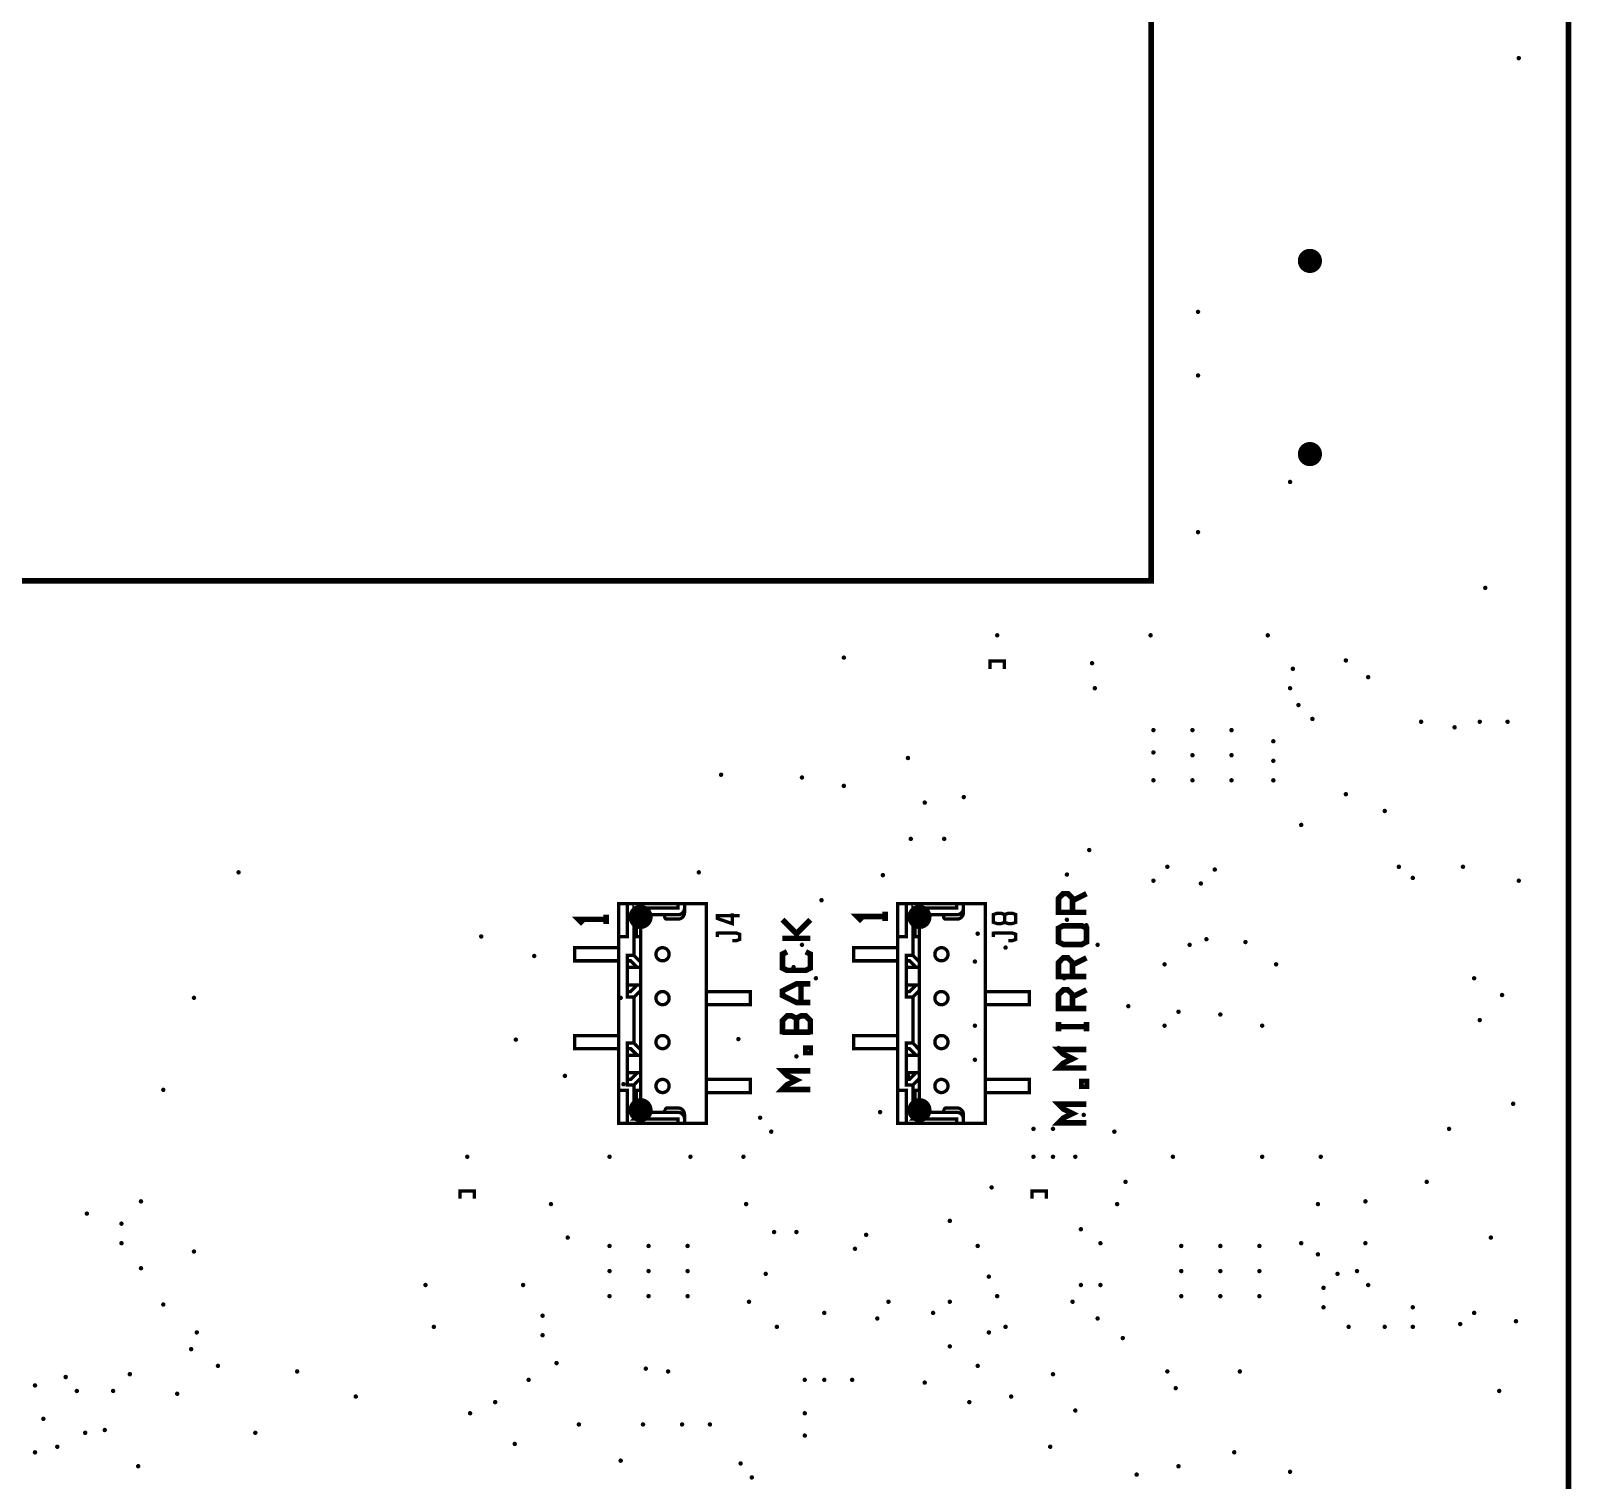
# Model space of a CAD drawing. Extents: x -3 to 440, y 331 to 583.
# Drawn here: x 369.8 to 440, y 390.8 to 456.8 of the extents above; entities that cross this region are included whole.
import ezdxf

# ---------------------------------------------------------------- set-up
doc = ezdxf.new("R2010")
doc.units = 0
doc.header["$MEASUREMENT"] = 0
doc.layers.get('0').update_dxf_attribs({"linetype": 'CONTINUOUS'})
for name, color, linetype in [('22-303-0_ASB', 7, 'CONTINUOUS'), ('22-303-0_DRL', 1, 'CONTINUOUS'), ('THRUHOLE_NPT', 7, 'CONTINUOUS'), ('THRUHOLE_TAP', 1, 'CONTINUOUS')]:
    doc.layers.add(name, color=color, linetype=linetype)

# ---------------------------------------------------------------- blocks, each defined once
blk = doc.blocks.new('ROUND_28')
at = {"const_width": 0.54991}
blk.add_lwpolyline([(-0.274954, 0, 1), (0.274954, 0, 1)], format="xyb", close=True, dxfattribs=at)
blk = doc.blocks.new('ROUND_115')
at = {"const_width": 0.10033}
blk.add_lwpolyline([(-0.050164, 0, 1), (0.050164, 0, 1)], format="xyb", close=True, dxfattribs=at)
blk = doc.blocks.new('ROUND_116')
at = {"const_width": 0.10033}
blk.add_lwpolyline([(-0.050164, 0, 1), (0.050164, 0, 1)], format="xyb", close=True, dxfattribs=at)
blk = doc.blocks.new('ROUND_117')
at = {"const_width": 0.10033}
blk.add_lwpolyline([(-0.050164, 0, 1), (0.050164, 0, 1)], format="xyb", close=True, dxfattribs=at)
blk = doc.blocks.new('ROUND_108')
at = {"const_width": 0.10033}
blk.add_lwpolyline([(-0.050164, 0, 1), (0.050164, 0, 1)], format="xyb", close=True, dxfattribs=at)

msp = doc.modelspace()

# ---------------------------------------------------------------- linework, layer by layer
at = {"layer": '22-303-0_ASB'}
for points, const_width in [([(319.334, 582.606), (319.334, 572.606), (314.333, 572.606), (314.333, 582.606), (299.835, 582.606), (299.835, 342.606), (439.834, 342.606), (439.834, 582.606), (319.334, 582.606)], 0.254), ([(413.5, 427.711), (413.5, 428.062), (414.15, 428.062), (414.15, 427.711)], 0.152), ([(417.254, 416.622), (417.254, 417.257), (417.043, 417.47), (416.83, 417.47), (416.619, 417.257), (416.619, 416.622), (417.889, 416.622)], 0.254), ([(417.254, 417.153), (417.889, 417.47)], 0.254), ([(396.024, 416.518), (396.024, 416.093)], 0.254), ([(396.586, 417.013), (396.985, 417.013), (396.985, 415.512), (396.586, 415.512), (396.586, 417.013)], 0.152), ([(396.985, 417.013), (399.286, 417.013)], 0.152), ([(399.286, 416.512), (397.584, 416.512), (397.386, 416.512), (397.386, 415.512), (397.584, 415.512), (397.584, 416.512), (397.284, 416.812), (397.284, 414.661), (396.985, 414.661), (396.985, 412.761), (397.284, 412.761), (397.584, 413.061), (397.584, 410.361), (397.584, 410.112), (397.584, 409.312), (397.584, 409.063), (397.584, 408.511), (397.584, 407.511), (397.284, 407.211), (399.286, 407.211), (399.286, 407.013), (399.586, 407.013), (399.586, 407.211)], 0.152), ([(399.586, 417.013), (399.286, 417.013), (399.286, 416.812), (397.284, 416.812)], 0.152), ([(399.586, 416.812), (399.586, 417.013), (400.584, 417.013), (400.584, 407.013), (399.586, 407.013)], 0.152), ([(399.586, 416.612), (399.586, 416.812)], 0.152), ([(401.76, 416.581), (401.76, 416.106), (401.082, 416.342), (401.082, 416.462), (402.098, 416.462)], 0.152), ([(408.724, 416.645), (408.724, 416.22)], 0.254), ([(409.286, 417.013), (409.685, 417.013), (409.685, 415.512), (409.286, 415.512), (409.286, 417.013)], 0.152), ([(409.685, 417.013), (411.986, 417.013)], 0.152), ([(411.986, 416.512), (410.284, 416.512), (410.086, 416.512), (410.086, 415.512), (410.284, 415.512), (410.284, 416.512), (409.984, 416.812), (409.984, 414.661), (409.685, 414.661), (409.685, 412.761), (409.984, 412.761), (410.284, 413.061), (410.284, 410.361), (410.284, 410.112), (410.284, 409.312), (410.284, 409.063), (410.284, 408.511), (410.284, 407.511), (409.984, 407.211), (411.986, 407.211), (411.986, 407.013), (412.286, 407.013), (412.286, 407.211)], 0.152), ([(412.286, 417.013), (411.986, 417.013), (411.986, 416.812), (409.984, 416.812)], 0.152), ([(412.286, 416.812), (412.286, 417.013), (413.284, 417.013), (413.284, 407.013), (412.286, 407.013)], 0.152), ([(412.286, 416.612), (412.286, 416.812)], 0.152), ([(414.163, 416.52), (413.995, 416.581), (413.825, 416.581), (413.655, 416.52), (413.655, 416.164), (413.825, 416.106), (413.995, 416.106), (414.163, 416.164), (414.163, 416.52), (414.333, 416.581), (414.503, 416.581), (414.671, 416.52), (414.671, 416.164), (414.503, 416.106), (414.333, 416.106), (414.163, 416.164)], 0.152), ([(396.024, 416.304), (394.754, 416.304), (394.965, 416.093)], 0.254), ([(398.684, 416.512), (398.684, 416.411)], 0.152), ([(398.785, 416.312), (399.286, 416.312)], 0.152), ([(405.316, 416.284), (404.681, 415.649), (404.046, 416.284)], 0.254), ([(408.724, 416.431), (407.454, 416.431), (407.665, 416.22)], 0.254), ([(411.384, 416.512), (411.384, 416.411)], 0.152), ([(411.485, 416.312), (411.986, 416.312)], 0.152), ([(417.889, 415.268), (417.678, 415.161), (416.83, 415.161), (416.619, 415.268), (416.619, 415.903), (416.83, 416.01), (417.678, 416.01), (417.889, 415.903), (417.889, 415.268)], 0.254), ([(396.586, 415.512), (396.586, 408.511)], 0.152), ([(397.584, 414.361), (397.584, 415.512)], 0.152), ([(401.082, 415.743), (401.082, 415.504)], 0.152), ([(401.76, 415.326), (401.93, 415.326), (402.098, 415.387), (402.098, 415.623), (401.93, 415.682), (401.082, 415.682)], 0.152), ([(404.046, 415.438), (405.316, 415.438)], 0.254), ([(409.286, 415.512), (409.286, 408.511)], 0.152), ([(410.284, 414.361), (410.284, 415.512)], 0.152), ([(413.655, 415.743), (413.655, 415.504)], 0.152), ([(414.333, 415.326), (414.503, 415.326), (414.671, 415.387), (414.671, 415.623), (414.503, 415.682), (413.655, 415.682)], 0.152), ([(396.586, 414.412), (394.584, 414.412), (394.584, 414.712), (394.584, 415.011), (396.586, 415.011)], 0.152), ([(397.284, 414.661), (397.584, 414.361), (397.584, 414.112)], 0.152), ([(405.105, 414.823), (405.316, 414.717), (405.316, 414.082), (405.105, 413.978), (404.257, 413.978), (404.046, 414.082), (404.046, 414.717), (404.257, 414.823)], 0.254), ([(409.286, 414.412), (407.284, 414.412), (407.284, 414.712), (407.284, 415.011), (409.286, 415.011)], 0.152), ([(409.984, 414.661), (410.284, 414.361), (410.284, 414.112)], 0.152), ([(417.254, 413.701), (417.254, 414.336), (417.043, 414.549), (416.83, 414.549), (416.619, 414.336), (416.619, 413.701), (417.889, 413.701)], 0.254), ([(417.254, 414.232), (417.889, 414.549)], 0.254), ([(396.985, 414.412), (397.134, 414.412), (397.434, 414.112), (397.584, 414.112), (397.584, 413.312)], 0.152), ([(397.434, 414.112), (396.985, 414.112)], 0.152), ([(409.685, 414.412), (409.834, 414.412), (410.134, 414.112), (410.284, 414.112), (410.284, 413.312)], 0.152), ([(410.134, 414.112), (409.685, 414.112)], 0.152), ([(396.985, 413.012), (397.134, 413.012), (397.434, 413.312), (397.584, 413.312), (397.584, 413.061)], 0.152), ([(396.985, 413.312), (397.434, 413.312)], 0.152), ([(405.316, 413.363), (404.681, 413.363), (404.046, 413.045), (404.046, 412.835), (404.681, 412.517), (405.316, 412.517)], 0.254), ([(404.892, 413.363), (404.892, 412.517)], 0.254), ([(409.685, 413.012), (409.834, 413.012), (410.134, 413.312), (410.284, 413.312), (410.284, 413.061)], 0.152), ([(409.685, 413.312), (410.134, 413.312)], 0.152), ([(417.254, 412.24), (417.254, 412.875), (417.043, 413.089), (416.83, 413.089), (416.619, 412.875), (416.619, 412.24), (417.889, 412.24)], 0.254), ([(417.254, 412.771), (417.889, 413.089)], 0.254), ([(397.284, 412.761), (397.284, 410.663), (396.985, 410.663), (396.985, 408.76), (397.284, 408.76), (397.284, 407.211)], 0.152), ([(400.584, 413.012), (402.585, 413.012), (402.585, 412.713), (402.585, 412.413), (400.584, 412.413)], 0.152), ([(409.984, 412.761), (409.984, 410.663), (409.685, 410.663), (409.685, 408.76), (409.984, 408.76), (409.984, 407.211)], 0.152), ([(413.284, 413.012), (415.285, 413.012), (415.285, 412.713), (415.285, 412.413), (413.284, 412.413)], 0.152), ([(404.681, 411.161), (404.681, 411.796), (404.47, 411.902), (404.257, 411.902), (404.046, 411.692), (404.046, 411.057)], 0.254), ([(405.316, 411.057), (405.316, 411.692), (405.105, 411.902), (404.892, 411.902), (404.681, 411.796)], 0.254), ([(416.619, 411.628), (416.619, 411.204)], 0.254), ([(417.889, 411.628), (417.889, 411.204)], 0.254), ([(396.586, 411.011), (394.584, 411.011), (394.584, 410.711), (394.584, 410.411), (396.586, 410.411)], 0.152), ([(405.316, 411.161), (404.046, 411.161)], 0.254), ([(409.286, 411.011), (407.284, 411.011), (407.284, 410.711), (407.284, 410.411), (409.286, 410.411)], 0.152), ([(417.889, 411.415), (416.619, 411.415)], 0.254), ([(397.434, 410.112), (397.134, 410.411), (396.985, 410.411)], 0.152), ([(397.584, 410.361), (397.284, 410.663)], 0.152), ([(405.316, 410.231), (405.316, 410.442), (405.105, 410.442), (405.105, 410.231), (405.316, 410.231)], 0.254), ([(410.134, 410.112), (409.834, 410.411), (409.685, 410.411)], 0.152), ([(410.284, 410.361), (409.984, 410.663)], 0.152), ([(417.889, 410.378), (416.619, 410.378), (416.83, 410.168), (417.254, 409.954), (416.83, 409.743), (416.619, 409.533), (417.889, 409.533)], 0.254), ([(397.584, 410.112), (397.434, 410.112), (396.985, 410.112)], 0.152), ([(410.284, 410.112), (410.134, 410.112), (409.685, 410.112)], 0.152), ([(397.584, 409.312), (397.434, 409.312), (396.985, 409.312)], 0.152), ([(396.985, 409.012), (397.134, 409.012), (397.434, 409.312)], 0.152), ([(397.284, 408.76), (397.584, 409.063)], 0.152), ([(400.584, 409.012), (402.585, 409.012), (402.585, 408.712), (402.585, 408.412), (400.584, 408.412)], 0.152), ([(405.316, 409.406), (404.046, 409.406), (404.257, 409.192), (404.681, 408.981), (404.257, 408.771), (404.046, 408.557), (405.316, 408.557)], 0.254), ([(410.284, 409.312), (410.134, 409.312), (409.685, 409.312)], 0.152), ([(409.685, 409.012), (409.834, 409.012), (410.134, 409.312)], 0.152), ([(409.984, 408.76), (410.284, 409.063)], 0.152), ([(413.284, 409.012), (415.285, 409.012), (415.285, 408.712), (415.285, 408.412), (413.284, 408.412)], 0.152), ([(417.889, 408.707), (417.889, 408.918), (417.678, 408.918), (417.678, 408.707), (417.889, 408.707)], 0.254), ([(396.985, 407.013), (396.586, 407.013), (396.586, 408.511), (396.985, 408.511), (396.985, 407.013), (399.286, 407.013)], 0.152), ([(399.286, 407.511), (397.584, 407.511), (397.386, 407.511), (397.386, 408.511), (397.584, 408.511)], 0.152), ([(409.685, 407.013), (409.286, 407.013), (409.286, 408.511), (409.685, 408.511), (409.685, 407.013), (411.986, 407.013)], 0.152), ([(411.986, 407.511), (410.284, 407.511), (410.086, 407.511), (410.086, 408.511), (410.284, 408.511)], 0.152), ([(398.684, 407.511), (398.684, 407.612)], 0.152), ([(398.785, 407.711), (399.286, 407.711)], 0.152), ([(411.384, 407.511), (411.384, 407.612)], 0.152), ([(411.485, 407.711), (411.986, 407.711)], 0.152), ([(417.889, 407.882), (416.619, 407.882), (416.83, 407.668), (417.254, 407.457), (416.83, 407.247), (416.619, 407.033), (417.889, 407.033)], 0.254), ([(399.586, 407.412), (399.586, 407.211)], 0.152), ([(412.286, 407.412), (412.286, 407.211)], 0.152), ([(389.37, 403.581), (389.37, 403.932), (390.02, 403.932), (390.02, 403.581)], 0.152), ([(415.405, 403.581), (415.405, 403.932), (416.055, 403.932), (416.055, 403.581)], 0.152)]:
    msp.add_lwpolyline(points, dxfattribs=dict(at, const_width=const_width))
at = {"layer": '22-303-0_ASB', "const_width": 0.152}
for points in [[(399.586, 416.812, -0.414214), (399.286, 416.512)], [(399.586, 416.612, -0.414214), (399.286, 416.312)], [(412.286, 416.812, -0.414214), (411.986, 416.512)], [(412.286, 416.612, -0.414214), (411.986, 416.312)], [(398.785, 416.312, -0.414214), (398.686, 416.411)], [(411.485, 416.312, -0.414214), (411.386, 416.411)], [(398.285, 414.712, -0.414214), (398.585, 415.011)], [(398.585, 414.412, -0.414214), (398.285, 414.712)], [(398.585, 415.011, -0.414214), (398.885, 414.712)], [(398.885, 414.712, -0.414214), (398.585, 414.412)], [(410.985, 414.712, -0.414214), (411.285, 415.011)], [(411.285, 414.412, -0.414214), (410.985, 414.712)], [(411.285, 415.011, -0.414214), (411.585, 414.712)], [(411.585, 414.712, -0.414214), (411.285, 414.412)], [(398.285, 412.713, -0.414214), (398.585, 413.012)], [(398.585, 412.413, -0.414214), (398.285, 412.713)], [(398.585, 413.012, -0.414214), (398.885, 412.713)], [(398.885, 412.713, -0.414214), (398.585, 412.413)], [(410.985, 412.713, -0.414214), (411.285, 413.012)], [(411.285, 412.413, -0.414214), (410.985, 412.713)], [(411.285, 413.012, -0.414214), (411.585, 412.713)], [(411.585, 412.713, -0.414214), (411.285, 412.413)], [(398.285, 410.711, -0.414214), (398.585, 411.011)], [(398.585, 411.011, -0.414214), (398.885, 410.711)], [(410.985, 410.711, -0.414214), (411.285, 411.011)], [(411.285, 411.011, -0.414214), (411.585, 410.711)], [(398.585, 410.411, -0.414214), (398.285, 410.711)], [(398.885, 410.711, -0.414214), (398.585, 410.411)], [(411.285, 410.411, -0.414214), (410.985, 410.711)], [(411.585, 410.711, -0.414214), (411.285, 410.411)], [(398.285, 408.712, -0.414214), (398.585, 409.012)], [(398.585, 409.012, -0.414214), (398.885, 408.712)], [(410.985, 408.712, -0.414214), (411.285, 409.012)], [(411.285, 409.012, -0.414214), (411.585, 408.712)], [(398.585, 408.412, -0.414214), (398.285, 408.712)], [(398.885, 408.712, -0.414214), (398.585, 408.412)], [(411.285, 408.412, -0.414214), (410.985, 408.712)], [(411.585, 408.712, -0.414214), (411.285, 408.412)], [(398.709, 407.617, -0.414214), (398.808, 407.716)], [(399.286, 407.711, -0.414214), (399.586, 407.412)], [(399.286, 407.511, -0.414214), (399.586, 407.211)], [(411.409, 407.617, -0.414214), (411.508, 407.716)], [(411.986, 407.711, -0.414214), (412.286, 407.412)], [(411.986, 407.511, -0.414214), (412.286, 407.211)]]:
    msp.add_lwpolyline(points, format="xyb", dxfattribs=at)
at = {"layer": '22-303-0_DRL', "const_width": 0.254}
for points in [[(319.334, 582.606), (319.334, 572.606), (314.333, 572.606), (314.333, 582.606), (299.835, 582.606), (299.835, 342.606), (439.834, 342.606), (439.834, 582.606), (319.334, 582.606)], [(336.881, 391.242), (353.881, 391.242), (353.881, 431.719), (420.835, 431.719), (420.835, 496.589), (416.835, 496.589), (416.835, 505.59), (425.085, 505.59), (425.085, 529.172), (420.835, 529.172), (420.835, 563.388), (318.834, 563.388), (318.834, 533.388), (323.97, 533.388), (323.97, 463.721), (347.698, 463.721), (347.698, 488.72), (358.295, 488.72), (358.295, 453.721), (318.834, 453.721), (318.834, 431.719), (336.881, 431.719), (336.881, 391.242)]]:
    msp.add_lwpolyline(points, dxfattribs=at)

# ---------------------------------------------------------------- block references
at = {"layer": '22-303-0_DRL', "xscale": -1}
for name, p in [('ROUND_117', (437.574, 455.527)), ('ROUND_28', (428.064, 446.291)), ('ROUND_116', (422.969, 443.97)), ('ROUND_116', (422.969, 441.074)), ('ROUND_28', (428.064, 437.493)), ('ROUND_117', (427.16, 436.223)), ('ROUND_117', (422.969, 433.937)), ('ROUND_117', (436.05, 431.397)), ('ROUND_117', (413.825, 429.238)), ('ROUND_117', (420.81, 429.238)), ('ROUND_117', (426.144, 429.238)), ('ROUND_117', (406.84, 428.222)), ('ROUND_117', (418.143, 427.968)), ('ROUND_116', (429.7, 428.095)), ('ROUND_117', (427.287, 427.714)), ('ROUND_116', (430.716, 427.333)), ('ROUND_117', (418.27, 426.827)), ('ROUND_117', (427.16, 426.827)), ('ROUND_117', (427.541, 426.063)), ('ROUND_117', (428.176, 425.428)), ('ROUND_117', (433.129, 425.301)), ('ROUND_116', (434.653, 425.047)), ('ROUND_116', (435.796, 425.301)), ('ROUND_117', (437.066, 425.301)), ('ROUND_115', (420.937, 424.92)), ('ROUND_115', (422.715, 424.92)), ('ROUND_115', (424.493, 424.92)), ('ROUND_117', (426.398, 424.412)), ('ROUND_117', (409.761, 423.65)), ('ROUND_115', (420.937, 423.904)), ('ROUND_115', (422.715, 423.777)), ('ROUND_115', (424.493, 423.777)), ('ROUND_117', (401.252, 422.888)), ('ROUND_117', (426.398, 423.523)), ('ROUND_117', (404.935, 422.761)), ('ROUND_117', (406.84, 422.38)), ('ROUND_115', (420.937, 422.634)), ('ROUND_115', (422.715, 422.634)), ('ROUND_115', (424.493, 422.634)), ('ROUND_116', (426.398, 422.634)), ('ROUND_117', (410.523, 421.618)), ('ROUND_117', (412.301, 421.872)), ('ROUND_116', (429.7, 421.999)), ('ROUND_117', (431.47, 421.237)), ('ROUND_117', (427.668, 420.602)), ('ROUND_117', (409.888, 419.967)), ('ROUND_117', (411.412, 419.967)), ('ROUND_117', (418.016, 419.459)), ('ROUND_117', (421.572, 418.697)), ('ROUND_117', (432.113, 418.697)), ('ROUND_117', (435.034, 418.697)), ('ROUND_117', (379.281, 418.443)), ('ROUND_116', (400.236, 418.443)), ('ROUND_117', (408.618, 418.316)), ('ROUND_117', (417, 418.341)), ('ROUND_117', (420.937, 418.062)), ('ROUND_116', (423.731, 418.57)), ('ROUND_116', (432.748, 418.189)), ('ROUND_117', (437.574, 418.062)), ('ROUND_117', (423.096, 417.935)), ('ROUND_28', (397.584, 416.411)), ('ROUND_117', (405.824, 417.173)), ('ROUND_28', (410.284, 416.411)), ('ROUND_117', (407.856, 416.411)), ('ROUND_117', (417, 416.284)), ('ROUND_117', (417.886, 416.032)), ('ROUND_117', (390.33, 415.522)), ('ROUND_117', (412.936, 415.649)), ('ROUND_117', (423.35, 415.395)), ('ROUND_117', (425.128, 415.268)), ('ROUND_117', (392.743, 414.633)), ('ROUND_117', (404.935, 415.141)), ('ROUND_117', (414.206, 415.014)), ('ROUND_117', (418.397, 415.141)), ('ROUND_117', (422.588, 415.141)), ('ROUND_117', (404.554, 414.125)), ('ROUND_117', (412.809, 414.379)), ('ROUND_117', (421.445, 414.252)), ('ROUND_117', (426.525, 414.252)), ('ROUND_116', (405.57, 413.617)), ('ROUND_117', (416.873, 413.617)), ('ROUND_117', (435.542, 413.617)), ('ROUND_117', (377.249, 412.728)), ('ROUND_116', (396.68, 412.728)), ('ROUND_117', (419.794, 412.347)), ('ROUND_117', (436.812, 412.855)), ('ROUND_117', (422.08, 412.093)), ('ROUND_117', (423.985, 411.966)), ('ROUND_116', (435.796, 411.712)), ('ROUND_116', (412.809, 411.458)), ('ROUND_117', (421.445, 411.458)), ('ROUND_117', (425.89, 411.458)), ('ROUND_116', (391.905, 410.823)), ('ROUND_117', (402.039, 410.848)), ('ROUND_116', (416.619, 410.442)), ('ROUND_117', (404.681, 410.061)), ('ROUND_116', (412.809, 409.908)), ('ROUND_117', (394.14, 409.172)), ('ROUND_117', (405.189, 409.426)), ('ROUND_116', (409.761, 409.172)), ('ROUND_117', (375.852, 408.537)), ('ROUND_116', (396.807, 408.791)), ('ROUND_28', (397.584, 407.612)), ('ROUND_117', (408.491, 407.521)), ('ROUND_28', (410.284, 407.612)), ('ROUND_117', (437.32, 407.902)), ('ROUND_116', (403.03, 407.267)), ('ROUND_115', (415.476, 406.759)), ('ROUND_115', (416.365, 406.759)), ('ROUND_117', (417.762, 407.394)), ('ROUND_116', (434.399, 406.759)), ('ROUND_116', (403.538, 406.632)), ('ROUND_117', (419.159, 406.632)), ('ROUND_117', (389.695, 405.489)), ('ROUND_117', (396.172, 405.489)), ('ROUND_117', (399.855, 405.489)), ('ROUND_117', (402.268, 405.489)), ('ROUND_117', (415.476, 405.489)), ('ROUND_115', (416.365, 405.489)), ('ROUND_115', (417.381, 405.489)), ('ROUND_117', (421.826, 405.489)), ('ROUND_117', (425.89, 405.489)), ('ROUND_117', (428.557, 405.489)), ('ROUND_117', (413.571, 404.092)), ('ROUND_116', (419.667, 404.346)), ('ROUND_117', (433.383, 404.346)), ('ROUND_117', (374.836, 403.457)), ('ROUND_117', (393.505, 403.332)), ('ROUND_117', (402.392, 403.332)), ('ROUND_117', (419.286, 403.332)), ('ROUND_117', (428.43, 403.332)), ('ROUND_117', (430.589, 403.457)), ('ROUND_117', (372.372, 402.898)), ('ROUND_117', (411.666, 402.568)), ('ROUND_117', (373.947, 402.441)), ('ROUND_117', (403.665, 402.06)), ('ROUND_117', (404.681, 402.06)), ('ROUND_117', (407.856, 401.933)), ('ROUND_117', (417.635, 402.187)), ('ROUND_117', (373.947, 401.552)), ('ROUND_117', (377.249, 401.171)), ('ROUND_117', (394.267, 401.806)), ('ROUND_115', (396.172, 401.425)), ('ROUND_115', (397.95, 401.425)), ('ROUND_115', (399.728, 401.425)), ('ROUND_117', (407.348, 401.298)), ('ROUND_117', (412.936, 401.425)), ('ROUND_117', (418.524, 401.552)), ('ROUND_115', (422.207, 401.425)), ('ROUND_115', (423.985, 401.425)), ('ROUND_115', (425.763, 401.425)), ('ROUND_117', (427.668, 401.552)), ('ROUND_117', (430.589, 401.552)), ('ROUND_117', (436.304, 401.806)), ('ROUND_116', (428.43, 401.044)), ('ROUND_117', (374.836, 400.409)), ('ROUND_115', (396.172, 400.282)), ('ROUND_115', (397.95, 400.282)), ('ROUND_115', (399.728, 400.282)), ('ROUND_116', (403.284, 400.155)), ('ROUND_117', (413.444, 400.028)), ('ROUND_115', (422.207, 400.282)), ('ROUND_115', (423.985, 400.282)), ('ROUND_115', (425.763, 400.282)), ('ROUND_117', (429.319, 400.155)), ('ROUND_116', (430.208, 400.282)), ('ROUND_116', (387.79, 399.647)), ('ROUND_117', (392.235, 399.647)), ('ROUND_115', (396.172, 399.139)), ('ROUND_115', (397.95, 399.139)), ('ROUND_115', (399.728, 399.139)), ('ROUND_117', (413.825, 399.139)), ('ROUND_117', (417.635, 399.647)), ('ROUND_116', (418.524, 399.647)), ('ROUND_115', (422.207, 399.139)), ('ROUND_115', (423.985, 399.139)), ('ROUND_115', (425.763, 399.139)), ('ROUND_117', (428.684, 399.52)), ('ROUND_117', (430.716, 399.647)), ('ROUND_117', (375.852, 398.758)), ('ROUND_116', (402.522, 398.885)), ('ROUND_117', (405.951, 398.377)), ('ROUND_116', (408.872, 398.885)), ('ROUND_117', (410.904, 398.377)), ('ROUND_117', (411.666, 398.885)), ('ROUND_117', (417.254, 398.885)), ('ROUND_116', (428.684, 398.631)), ('ROUND_116', (432.748, 398.631)), ('ROUND_117', (435.542, 398.377)), ('ROUND_117', (388.171, 397.742)), ('ROUND_116', (393.124, 398.25)), ('ROUND_117', (403.792, 397.742)), ('ROUND_117', (408.364, 398.123)), ('ROUND_117', (414.206, 397.742)), ('ROUND_117', (418.397, 398.123)), ('ROUND_116', (429.827, 397.742)), ('ROUND_117', (431.47, 397.742)), ('ROUND_117', (432.748, 397.742)), ('ROUND_117', (434.907, 397.869)), ('ROUND_117', (437.447, 397.996)), ('ROUND_117', (377.376, 397.488)), ('ROUND_117', (393.124, 397.361)), ('ROUND_117', (413.444, 397.488)), ('ROUND_117', (419.542, 397.231)), ('ROUND_117', (377.122, 396.726)), ('ROUND_117', (411.666, 396.853)), ('ROUND_117', (374.328, 395.583)), ('ROUND_117', (378.341, 395.964)), ('ROUND_117', (381.948, 395.71)), ('ROUND_117', (393.759, 396.091)), ('ROUND_116', (397.823, 395.837)), ('ROUND_116', (398.839, 395.71)), ('ROUND_117', (412.936, 395.964)), ('ROUND_117', (416.365, 395.583)), ('ROUND_117', (421.572, 395.71)), ('ROUND_116', (424.874, 395.71)), ('ROUND_116', (370.01, 395.075)), ('ROUND_117', (371.407, 395.456)), ('ROUND_117', (371.915, 394.821)), ('ROUND_116', (373.566, 394.821)), ('ROUND_117', (392.489, 395.329)), ('ROUND_117', (405.059, 395.329)), ('ROUND_116', (405.951, 395.329)), ('ROUND_117', (407.221, 395.329)), ('ROUND_116', (410.523, 395.202)), ('ROUND_117', (421.953, 394.948)), ('ROUND_117', (436.685, 394.821)), ('ROUND_117', (376.487, 394.694)), ('ROUND_117', (384.615, 394.567)), ('ROUND_117', (390.965, 394.313)), ('ROUND_117', (412.555, 394.313)), ('ROUND_117', (414.46, 394.567)), ('ROUND_117', (370.391, 393.551)), ('ROUND_117', (389.822, 393.805)), ('ROUND_117', (405.062, 393.805)), ('ROUND_117', (417.381, 393.932)), ('ROUND_117', (372.296, 392.916)), ('ROUND_117', (373.185, 393.043)), ('ROUND_116', (380.043, 392.916)), ('ROUND_117', (394.775, 393.297)), ('ROUND_117', (397.696, 393.297)), ('ROUND_117', (399.474, 393.297)), ('ROUND_117', (400.744, 393.297)), ('ROUND_117', (405.062, 392.789)), ('ROUND_117', (370.01, 392.027)), ('ROUND_117', (371.026, 392.281)), ('ROUND_117', (391.854, 392.408)), ('ROUND_117', (416.238, 392.281)), ('ROUND_117', (424.62, 392.027)), ('ROUND_117', (374.709, 391.392)), ('ROUND_117', (396.68, 391.646)), ('ROUND_117', (402.141, 391.519)), ('ROUND_117', (422.08, 391.392)), ('ROUND_117', (402.649, 390.884)), ('ROUND_117', (420.175, 391.011)), ('ROUND_117', (427.16, 391.138))]:
    msp.add_blockref(name, p, dxfattribs=at)
at = {"layer": 'THRUHOLE_NPT', "xscale": -1}
for p in [(428.064, 446.291), (428.064, 437.493), (397.584, 416.411), (410.284, 416.411), (397.584, 407.612), (410.284, 407.612)]:
    msp.add_blockref('ROUND_28', p, dxfattribs=at)
at = {"layer": 'THRUHOLE_TAP', "xscale": -1}
for p in [(437.574, 455.527), (422.969, 443.97), (422.969, 441.074), (427.16, 436.223), (422.969, 433.937), (436.05, 431.397), (413.825, 429.238), (420.81, 429.238), (426.144, 429.238), (406.84, 428.222), (418.143, 427.968), (429.7, 428.095), (427.287, 427.714), (430.716, 427.333), (418.27, 426.827), (427.16, 426.827), (427.541, 426.063), (428.176, 425.428), (433.129, 425.301), (434.653, 425.047), (435.796, 425.301), (437.066, 425.301), (420.937, 424.92), (422.715, 424.92), (424.493, 424.92), (426.398, 424.412), (409.761, 423.65), (420.937, 423.904), (422.715, 423.777), (424.493, 423.777), (401.252, 422.888), (426.398, 423.523), (404.935, 422.761), (406.84, 422.38), (420.937, 422.634), (422.715, 422.634), (424.493, 422.634), (426.398, 422.634), (410.523, 421.618), (412.301, 421.872), (429.7, 421.999), (431.47, 421.237), (427.668, 420.602), (409.888, 419.967), (411.412, 419.967), (418.016, 419.459), (421.572, 418.697), (432.113, 418.697), (435.034, 418.697), (379.281, 418.443), (400.236, 418.443), (408.618, 418.316), (417, 418.341), (420.937, 418.062), (423.731, 418.57), (432.748, 418.189), (437.574, 418.062), (423.096, 417.935), (405.824, 417.173), (407.856, 416.411), (417, 416.284), (417.886, 416.032), (390.33, 415.522), (412.936, 415.649), (423.35, 415.395), (425.128, 415.268), (392.743, 414.633), (404.935, 415.141), (414.206, 415.014), (418.397, 415.141), (422.588, 415.141), (404.554, 414.125), (412.809, 414.379), (421.445, 414.252), (426.525, 414.252), (405.57, 413.617), (416.873, 413.617), (435.542, 413.617), (377.249, 412.728), (396.68, 412.728), (419.794, 412.347), (436.812, 412.855), (422.08, 412.093), (423.985, 411.966), (435.796, 411.712), (412.809, 411.458), (421.445, 411.458), (425.89, 411.458), (391.905, 410.823), (402.039, 410.848), (416.619, 410.442), (404.681, 410.061), (412.809, 409.908), (394.14, 409.172), (405.189, 409.426), (409.761, 409.172), (375.852, 408.537), (396.807, 408.791), (408.491, 407.521), (437.32, 407.902), (403.03, 407.267), (415.476, 406.759), (416.365, 406.759), (417.762, 407.394), (434.399, 406.759), (403.538, 406.632), (419.159, 406.632), (389.695, 405.489), (396.172, 405.489), (399.855, 405.489), (402.268, 405.489), (415.476, 405.489), (416.365, 405.489), (417.381, 405.489), (421.826, 405.489), (425.89, 405.489), (428.557, 405.489), (413.571, 404.092), (419.667, 404.346), (433.383, 404.346), (374.836, 403.457), (393.505, 403.332), (402.392, 403.332), (419.286, 403.332), (428.43, 403.332), (430.589, 403.457), (372.372, 402.898), (411.666, 402.568), (373.947, 402.441), (403.665, 402.06), (404.681, 402.06), (407.856, 401.933), (417.635, 402.187), (373.947, 401.552), (377.249, 401.171), (394.267, 401.806), (396.172, 401.425), (397.95, 401.425), (399.728, 401.425), (407.348, 401.298), (412.936, 401.425), (418.524, 401.552), (422.207, 401.425), (423.985, 401.425), (425.763, 401.425), (427.668, 401.552), (430.589, 401.552), (436.304, 401.806), (428.43, 401.044), (374.836, 400.409), (396.172, 400.282), (397.95, 400.282), (399.728, 400.282), (403.284, 400.155), (413.444, 400.028), (422.207, 400.282), (423.985, 400.282), (425.763, 400.282), (429.319, 400.155), (430.208, 400.282), (387.79, 399.647), (392.235, 399.647), (396.172, 399.139), (397.95, 399.139), (399.728, 399.139), (413.825, 399.139), (417.635, 399.647), (418.524, 399.647), (422.207, 399.139), (423.985, 399.139), (425.763, 399.139), (428.684, 399.52), (430.716, 399.647), (375.852, 398.758), (402.522, 398.885), (405.951, 398.377), (408.872, 398.885), (410.904, 398.377), (411.666, 398.885), (417.254, 398.885), (428.684, 398.631), (432.748, 398.631), (435.542, 398.377), (388.171, 397.742), (393.124, 398.25), (403.792, 397.742), (408.364, 398.123), (414.206, 397.742), (418.397, 398.123), (429.827, 397.742), (431.47, 397.742), (432.748, 397.742), (434.907, 397.869), (437.447, 397.996), (377.376, 397.488), (393.124, 397.361), (413.444, 397.488), (419.542, 397.231), (377.122, 396.726), (411.666, 396.853), (374.328, 395.583), (378.341, 395.964), (381.948, 395.71), (393.759, 396.091), (397.823, 395.837), (398.839, 395.71), (412.936, 395.964), (416.365, 395.583), (421.572, 395.71), (424.874, 395.71), (370.01, 395.075), (371.407, 395.456), (371.915, 394.821), (373.566, 394.821), (392.489, 395.329), (405.059, 395.329), (405.951, 395.329), (407.221, 395.329), (410.523, 395.202), (421.953, 394.948), (436.685, 394.821), (376.487, 394.694), (384.615, 394.567), (390.965, 394.313), (412.555, 394.313), (414.46, 394.567), (370.391, 393.551), (389.822, 393.805), (405.062, 393.805), (417.381, 393.932), (372.296, 392.916), (373.185, 393.043), (380.043, 392.916), (394.775, 393.297), (397.696, 393.297), (399.474, 393.297), (400.744, 393.297), (405.062, 392.789), (370.01, 392.027), (371.026, 392.281), (391.854, 392.408), (416.238, 392.281), (424.62, 392.027), (374.709, 391.392), (396.68, 391.646), (402.141, 391.519), (422.08, 391.392), (402.649, 390.884), (420.175, 391.011), (427.16, 391.138)]:
    msp.add_blockref('ROUND_108', p, dxfattribs=at)

doc.saveas('drawing.dxf')
